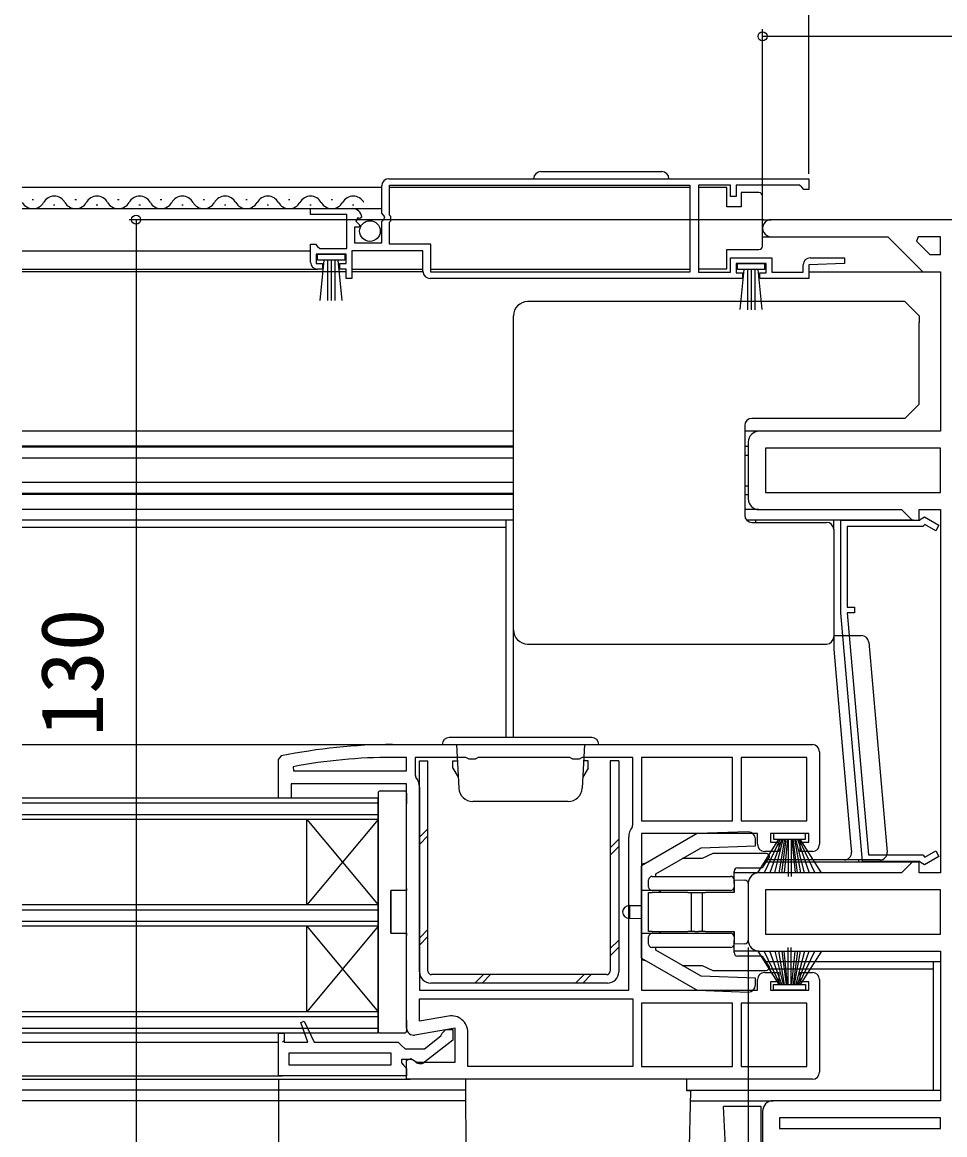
# Model space of a CAD drawing. Units: millimetres, scale not verified. Extents: x -525 to 525, y -783 to 779.
# Drawn here: x 117 to 246.6, y -582.2 to -426 of the extents above; entities that cross this region are included whole.
import ezdxf
from ezdxf.enums import TextEntityAlignment as Align

# ---------------------------------------------------------------- set-up
doc = ezdxf.new("R2010")
doc.units = ezdxf.units.MM
doc.header["$LTSCALE"] = 4
for name, color, linetype in [('0-2_YKK_11', 7, 'Continuous'), ('0-4_YKK_12', 2, 'Continuous'), ('0-5_YKK_13', 4, 'Continuous'), ('0-7_YKK_D', 6, 'Continuous')]:
    doc.layers.add(name, color=color, linetype=linetype)
doc.styles.add('ＭＳ ゴシック', font='')
doc.styles.get('ＭＳ ゴシック').set_extended_font_data('MS Gothic')

msp = doc.modelspace()

# ---------------------------------------------------------------- linework, layer by layer
at = {"layer": '0-2_YKK_11'}
for p, q in [((219, -484.9), (219, -492.9)), ((169, -527.4), (228, -527.4)), ((229, -528.4), (229, -541.4)), ((155.05, -530.505), (155.106, -531.1)), ((172.8, -533.4), (172.8, -561.9)), ((219, -546.9), (219, -554.9)), ((229, -560.4), (229, -573.4)), ((153.563, -569.2), (153.8, -568.963))]:
    msp.add_line(p, q, dxfattribs=at)
for points in [[(168.5, -447.95), (227.5, -447.95), (227.5, -449.45), (226.8, -449.45), (226.5, -449.15), (226.2, -448.85), (217.3, -448.85), (217.3, -450.45), (216.5, -450.45), (216.5, -448.85), (212, -448.85), (212, -461.05), (216.5, -461.05), (216.5, -459.05), (222.3, -459.05), (222.3, -461.05), (226.7, -461.05), (226.7, -460.05)], [(164.699, -453.332), (164.448, -453.543), (164.129, -453.458), (163.859, -453.926), (164.424, -454.491), (164.317, -454.75), (163.7, -454.75), (163.7, -456.95), (167.5, -456.95), (167.5, -453.95), (167.8, -453.65), (167.953, -453.321), (167.5, -452.781), (167.5, -448.95)], [(157.5, -459.65), (157.5, -457.15), (158.2, -457.15), (158.5, -457.45), (158.8, -457.75), (162.6, -457.75), (162.6, -452.95), (157.5, -452.95), (157.5, -452.15), (163.405, -452.15)], [(270, -531.2), (270, -453.7), (222.2, -453.7)], [(222.2, -456.1), (238.6, -456.1), (243.5, -461), (246, -461), (246, -483.4), (220.5, -483.4)], [(173.3, -460.95), (173.3, -458.05), (163.3, -458.05), (163.3, -461.95), (162.5, -461.95), (162.5, -460.65), (161.6, -460.65), (161.6, -459.85), (162.5, -459.85), (162.5, -458.55), (158.3, -458.55), (158.3, -459.85), (159.2, -459.85), (159.2, -460.65), (158.5, -460.65)], [(227.7, -459.05), (232.492, -459.05), (232.508, -459.833), (227.5, -460.05), (227.5, -461.95), (220.6, -461.95), (220.6, -461.15), (221.5, -461.15), (221.5, -459.85), (217.3, -459.85), (217.3, -461.15), (218.2, -461.15), (218.2, -461.95), (174.3, -461.95)], [(220.5, -494.4), (240.5, -494.4), (242, -495.9), (243, -495.9), (243, -494.4), (246, -494.4), (246, -545.4), (243, -545.4), (243, -543.9), (242, -543.9), (240.5, -545.4), (220.5, -545.4)], [(171, -567.2), (171, -532.9), (154.8, -532.9), (154.8, -534.9), (153, -534.9), (153, -529.487), (153.399, -528.997)], [(155.106, -531.1), (171, -531.1), (171, -529.2), (169, -529.2)], [(202.693, -538.977), (202.8, -538.668), (202.8, -529.2), (195.666, -529.2), (195.233, -529.45), (194.367, -529.45), (193.934, -529.2), (181.066, -529.2), (180.633, -529.45), (179.767, -529.45), (179.334, -529.2), (172.2, -529.2), (172.2, -531.668), (172.307, -531.977)], [(221, -578.9), (221, -583.7), (256, -583.7), (256, -598.7), (260, -598.7), (260, -596.2), (258.5, -596.2), (258.5, -583.7), (260, -583.7), (260, -533.7), (290, -533.7), (290, -531.2), (270, -531.2)], [(172.8, -561.9), (202.2, -561.9), (202.2, -540.4)], [(220.3, -541.4), (220.3, -539.9), (204, -539.9), (204, -561.9), (220.3, -561.9), (220.3, -560.4)], [(228, -542.4), (226.3, -542.4), (226.3, -541.1), (227.5, -541.1), (227.5, -539.9), (222.1, -539.9), (222.1, -541.1), (223.3, -541.1), (223.3, -542.4), (221.3, -542.4)], [(220.5, -556.4), (246, -556.4), (246, -577.4), (222.5, -577.4)], [(221.3, -559.4), (223.3, -559.4), (223.3, -560.7), (222.1, -560.7), (222.1, -561.9), (227.5, -561.9), (227.5, -560.7), (226.3, -560.7), (226.3, -559.4), (228, -559.4)], [(172.8, -563.1), (202.8, -563.1), (202.8, -572.6), (179.6, -572.6), (179.6, -567.789)], [(176.901, -565.524), (172.8, -566.247), (172.8, -563.1)], [(171, -573.9), (153, -573.9), (153, -567.9), (153.8, -567.9), (153.8, -569.2), (157.117, -569.2), (156.155, -566.42), (156.617, -566.233), (158, -569.2), (169.8, -569.2), (170.298, -569.65), (170.795, -570.1), (173.5, -570.1), (175.808, -568.297), (176, -567.901), (176.5, -567.4), (177.5, -567.4), (177.5, -568.878), (173.52, -571.988)], [(228, -574.4), (171, -574.4), (171, -571.777), (171.576, -571.458), (172.444, -572), (177.8, -572), (177.8, -567.193), (172.174, -568.185)], [(172.104, -571.8), (171.704, -571.6), (170.3, -571.6), (170.3, -572.106), (170.563, -572.404), (171, -572.9), (171, -573.9)]]:
    msp.add_lwpolyline(points, dxfattribs=at)
for points in [[(168.6, -448.85), (210.8, -448.85), (210.8, -461.05), (174.4, -461.05), (174.4, -457.15), (168.6, -457.15), (168.6, -454.05), (168.8, -453.85), (168.8, -453.25), (168.6, -453.05)], [(246, -456.1), (242.867, -456.1), (242.612, -456.717), (244.494, -458.6), (246, -458.6)], [(246, -485.8), (221.4, -485.8), (221.4, -492), (246, -492)], [(235.054, -543.8), (232, -508.9), (232, -495.9), (243.1, -495.9), (243.3, -495.7), (243.75, -495.44), (245.775, -496.609), (245.325, -497.389), (243.795, -496.505), (243.5, -496.8), (232.9, -496.8), (232.9, -508.1), (233.9, -508.1), (233.9, -508.9), (232.904, -508.9), (235.878, -542.9), (243.5, -542.9), (243.795, -543.195), (245.325, -542.311), (245.775, -543.091), (243.75, -544.26), (243.3, -544), (243.1, -543.8)], [(216.8, -529.2), (204, -529.2), (204, -538.1), (216.8, -538.1)], [(227.2, -529.2), (218, -529.2), (218, -538.1), (227.2, -538.1)], [(246, -547.8), (221.4, -547.8), (221.4, -554), (246, -554)], [(216.8, -563.7), (204, -563.7), (204, -572.6), (216.8, -572.6)], [(218, -572.6), (227.2, -572.6), (227.2, -563.7), (218, -563.7)], [(168.8, -572.4), (154.5, -572.4), (154.5, -570.7), (168.8, -570.7)], [(246, -579.8), (223.4, -579.8), (223.4, -581.3), (246, -581.3)]]:
    msp.add_lwpolyline(points, close=True, dxfattribs=at)
for centre, radius, start, end in [((168.5, -448.95), 1, 90.00001, 179.99999), ((163.405, -453.45), 1.3, 5.2159, 90.00002), ((222.2, -454.9), 1.2, 89.99999, 270.00001), ((227.7, -460.05), 1, 90.00001, 179.99999), ((158.5, -459.65), 1, 180.00001, 269.99999), ((174.3, -460.95), 1, 180.00001, 269.99999), ((220.5, -484.9), 1.5, 90.00001, 179.99999), ((220.5, -492.9), 1.5, 180.00001, 269.99999), ((169, -604.4), 77, 90, 101.68989), ((228, -528.4), 1, 0.00001, 89.99999), ((169, -604.4), 75.2, 89.99999, 100.69052), ((170.5, -533.4), 2.3, 0, 38.2132), ((204.5, -540.4), 2.3, 141.7868, 180), ((221.3, -541.4), 1, 180.00001, 269.99999), ((228, -541.4), 1, 270.00001, 359.99999), ((220.5, -546.9), 1.5, 90.00001, 179.99999), ((220.5, -554.9), 1.5, 180.00001, 269.99999), ((221.3, -560.4), 1, 90.00001, 179.99999), ((228, -560.4), 1, 0.00001, 89.99999), ((177.3, -567.789), 2.3, 0.00001, 99.99999), ((172, -567.2), 1, 180, 279.99998), ((172.904, -571.2), 1, 216.86989, 307.99998), ((228, -573.4), 1, 270.00001, 359.99999), ((222.5, -578.9), 1.5, 90.00001, 179.99999)]:
    msp.add_arc(centre, radius, start, end, dxfattribs=at)
at = {"layer": '0-4_YKK_12'}
for p, q in [((117, -449.15), (167.5, -449.15)), ((168.6, -449.15), (210.8, -449.15)), ((118.6, -450.89), (118.4, -450.89)), ((124.6, -450.89), (124.4, -450.89)), ((130.6, -450.89), (130.4, -450.89)), ((136.6, -450.89), (136.4, -450.89)), ((142.6, -450.89), (142.4, -450.89)), ((148.6, -450.89), (148.4, -450.89)), ((154.6, -450.89), (154.4, -450.89)), ((160.6, -450.89), (160.4, -450.89)), ((117, -452.15), (167.5, -452.15)), ((121.6, -451.65), (121.4, -451.65)), ((127.6, -451.65), (127.4, -451.65)), ((133.6, -451.65), (133.4, -451.65)), ((139.6, -451.65), (139.4, -451.65)), ((145.6, -451.65), (145.4, -451.65)), ((151.6, -451.65), (151.4, -451.65)), ((157.6, -451.65), (157.4, -451.65)), ((163.6, -451.65), (163.4, -451.65)), ((221.003, -453.7), (222.203, -453.7)), ((221.003, -456.1), (222.203, -456.1)), ((117, -458.05), (157.5, -458.05)), ((117, -460.65), (158.5, -460.65)), ((163.3, -460.65), (173.3, -460.65)), ((174.4, -460.65), (210.8, -460.65)), ((162.5, -461), (117, -461)), ((173.301, -461), (163.3, -461)), ((227.5, -461), (243.707, -461)), ((186, -483.4), (117, -483.4)), ((220.5, -483.4), (218.5, -483.4)), ((186, -485.5), (117, -485.5)), ((186, -485.65), (117, -485.65)), ((218.5, -485.5), (219, -485.5)), ((186, -487.2), (117, -487.2)), ((218.5, -486.75), (219, -486.75)), ((186, -490.6), (117, -490.6)), ((218.5, -491.05), (219, -491.05)), ((186, -492.15), (117, -492.15)), ((186, -492.3), (117, -492.3)), ((218.5, -492.3), (219, -492.3)), ((186, -494.4), (117, -494.4)), ((220.5, -494.4), (218.5, -494.4)), ((186, -495.9), (117, -495.9)), ((185, -526.4), (185, -495.9)), ((242.207, -495.9), (218.786, -495.9)), ((185, -496.9), (117, -496.9)), ((117, -527.4), (183, -527.4)), ((117, -535.6), (167, -535.6)), ((117, -537.2), (167, -537.2)), ((167, -537.9), (117, -537.9)), ((167, -537.9), (157, -549.9)), ((242.207, -543.9), (221.533, -543.9)), ((220.5, -545.4), (217, -545.4)), ((167, -549.9), (117, -549.9)), ((117, -550.6), (167, -550.6)), ((117, -552.2), (167, -552.2)), ((167, -552.9), (117, -552.9)), ((157, -564.9), (157, -552.9)), ((157, -552.9), (167, -564.9)), ((167, -552.9), (157, -564.9)), ((220.5, -556.4), (217, -556.4)), ((246, -557.9), (221.532, -557.9)), ((221.9, -558.9), (245, -558.9)), ((245, -575.9), (245, -557.9)), ((167, -564.9), (117, -564.9)), ((117, -565.6), (167, -565.6)), ((117, -567.2), (167, -567.2)), ((167, -567.9), (117, -567.9)), ((117, -569.2), (153, -569.2)), ((117, -573.9), (153.5, -573.9)), ((117, -574.4), (171.5, -574.4)), ((179.292, -575.9), (117, -575.9)), ((210.345, -575.9), (246, -575.9)), ((179.299, -577.4), (117, -577.4)), ((210.84, -577.4), (222.5, -577.4))]:
    msp.add_line(p, q, dxfattribs=at)
for points in [[(167, -567.9), (167, -534.9), (117, -534.9)], [(157, -549.9), (157, -537.9), (167, -549.9)]]:
    msp.add_lwpolyline(points, dxfattribs=at)
for centre, start, end in [((118.5, -450.432), 209.20254, 330.79746), ((121.5, -452.108), 29.20254, 150.79746), ((124.5, -450.432), 209.20254, 330.79746), ((127.5, -452.108), 29.20254, 150.79746), ((130.5, -450.432), 209.20254, 330.79746), ((133.5, -452.108), 29.20254, 150.79746), ((136.5, -450.432), 209.20254, 330.79746), ((139.5, -452.108), 29.20254, 150.79746), ((142.5, -450.432), 209.20254, 330.79746), ((145.5, -452.108), 29.20254, 150.79746), ((148.5, -450.432), 209.20254, 330.79746), ((151.5, -452.108), 29.20254, 150.79746), ((154.5, -450.432), 209.20254, 330.79746), ((157.5, -452.108), 29.20254, 150.79746), ((160.5, -450.432), 209.20254, 330.79746), ((163.5, -452.108), 29.20254, 150.79746)]:
    msp.add_arc(centre, 1.718, start, end, dxfattribs=at)
at = {"layer": '0-5_YKK_13'}
for p, q in [((189.847, -446.95), (206.847, -446.95)), ((218, -449.9), (218, -451.9)), ((220.5, -449.9), (218, -449.9)), ((221, -450.9), (221, -450.4)), ((221, -456.9), (221, -450.9)), ((218, -451.9), (216, -451.9)), ((221, -457.4), (221, -456.9)), ((216, -457.9), (220.5, -457.9)), ((158.864, -465.027), (159.4, -459.4)), ((159.9, -459.4), (159.9, -465.05)), ((160.4, -459.4), (160.4, -465.05)), ((160.9, -459.4), (160.9, -465.05)), ((161.936, -465.027), (161.4, -459.4)), ((217.861, -466.327), (218.397, -460.7)), ((218.897, -460.7), (218.897, -466.35)), ((219.397, -460.7), (219.397, -466.35)), ((219.897, -460.7), (219.897, -466.35)), ((220.933, -466.327), (220.397, -460.7)), ((186, -468.053), (186, -467.2)), ((186, -510.751), (186, -468.053)), ((243, -479.6), (243, -468.126)), ((241.553, -481.047), (243, -479.6)), ((218.5, -482.6), (218.5, -495.2)), ((219.5, -496.2), (230, -496.2)), ((220, -495.9), (220, -496.2)), ((231, -497.2), (231, -495.9)), ((231, -497.2), (231, -511.028)), ((186, -511.278), (186, -510.751)), ((186, -516.752), (186, -511.278)), ((231, -511.028), (231, -511.751)), ((231, -511.751), (231, -512.278)), ((231, -512.1), (234.919, -512.1)), ((188, -513.277), (230, -513.277)), ((235.915, -513.013), (238.496, -542.513)), ((186, -526.4), (186, -516.752)), ((197, -526.4), (177, -526.4)), ((176, -527.4), (198, -527.4)), ((178, -527.4), (178.32, -533.505)), ((196, -527.4), (195.68, -533.505)), ((172.8, -559.3), (172.8, -529.7)), ((172.8, -529.7), (174, -529.7)), ((174, -559.2), (174, -529.7)), ((177.5, -530.7), (177.5, -529.7)), ((177.5, -529.7), (178.121, -529.7)), ((177.5, -530.7), (178.24, -531.982)), ((196.5, -530.7), (195.76, -531.982)), ((196.5, -529.7), (195.88, -529.7)), ((196.5, -530.6), (196.5, -529.7)), ((196.5, -530.7), (196.5, -529.7)), ((200.8, -529.7), (200.8, -559.3)), ((167, -534.2), (167, -534.231)), ((167.3, -533.9), (167.327, -533.9)), ((167.327, -533.9), (167.409, -533.9)), ((167.409, -533.9), (170.7, -533.9)), ((171, -534.2), (171, -535.7)), ((167, -534.231), (167, -567.569)), ((171, -547.6), (171, -535.7)), ((193.683, -535.4), (180.317, -535.4)), ((172.8, -540.417), (174, -539.217)), ((172.8, -541.417), (174, -540.217)), ((211.794, -539.9), (204, -544.4)), ((219, -539.648), (211.794, -539.9)), ((227.05, -539.9), (222.55, -539.9)), ((199.6, -541.902), (200.8, -540.702)), ((199.6, -542.902), (200.8, -541.702)), ((206, -545.555), (212.363, -541.881)), ((212.363, -541.881), (220, -541.615)), ((220, -541.615), (220, -540.648)), ((220.329, -545.4), (223.3, -540.7)), ((223.5, -540.7), (221.242, -545.4)), ((223.7, -540.7), (222.036, -545.4)), ((222.712, -545.4), (223.9, -540.7)), ((224.1, -540.7), (223.268, -545.4)), ((223.706, -545.4), (224.3, -540.7)), ((224.5, -540.7), (224.025, -545.4)), ((224.6, -540.7), (224.6, -545.9)), ((225, -540.7), (225, -545.9)), ((225.1, -540.7), (225.576, -545.4)), ((225.895, -545.4), (225.3, -540.7)), ((225.5, -540.7), (226.332, -545.4)), ((226.889, -545.4), (225.7, -540.7)), ((225.9, -540.7), (227.564, -545.4)), ((226.1, -540.7), (228.359, -545.4)), ((229.272, -545.4), (226.3, -540.7)), ((233.417, -541.6), (233.496, -542.513)), ((212.5, -543.4), (209.732, -543.4)), ((214, -542.7), (212.5, -543.4)), ((221.5, -542.7), (214, -542.7)), ((221.149, -544.477), (222, -543.2)), ((204.634, -544.034), (204, -544.204)), ((204, -544.204), (204, -544.4)), ((204, -547.9), (204, -544.4)), ((217.5, -544.7), (220.733, -544.7)), ((232.5, -543.6), (221.734, -543.6)), ((237.5, -543.6), (232.5, -543.6)), ((234.5, -543.6), (234.5, -543.9)), ((205, -547.4), (205, -546.4)), ((205.5, -545.9), (212.857, -545.9)), ((206, -545.9), (206, -545.555)), ((212.857, -545.9), (216.5, -545.9)), ((217, -546.4), (217, -545.2)), ((217, -546.4), (218.509, -546.426)), ((217, -546.9), (217, -546.4)), ((217, -546.4), (217, -547.4)), ((168.8, -547.9), (168.8, -553.9)), ((171, -547.9), (168.8, -547.9)), ((168.8, -553.9), (168.8, -547.9)), ((171, -547.6), (171, -547.9)), ((205.5, -547.9), (204, -547.9)), ((204, -548.2), (204, -547.9)), ((204, -553.6), (204, -548.2)), ((212.857, -547.9), (205.5, -547.9)), ((210.5, -548.15), (205.5, -548.15)), ((210.5, -548.15), (211, -548.15)), ((211.5, -548.15), (212, -548.15)), ((212, -548.15), (212.5, -548.15)), ((212.5, -548.15), (212.5, -553.65)), ((212.5, -548.15), (213, -548.15)), ((216.5, -547.9), (212.857, -547.9)), ((217, -548.15), (213, -548.15)), ((217, -546.9), (217, -548.15)), ((217, -548.15), (217, -547.4)), ((219, -546.926), (219, -554.874)), ((202.291, -550.011), (202.3, -550.011)), ((202.3, -550.011), (204, -549.996)), ((202.3, -550.011), (202.3, -551.789)), ((202.3, -551.789), (202.291, -551.789)), ((202.3, -551.789), (204, -551.804)), ((171, -566.1), (171, -554.2)), ((172.8, -554.559), (174, -553.359)), ((172.8, -555.559), (174, -554.359)), ((204, -553.9), (204, -553.6)), ((204, -557.4), (204, -553.9)), ((204, -553.9), (205.5, -553.9)), ((205.5, -553.65), (205, -553.65)), ((205, -555.4), (205, -554.4)), ((205.5, -553.65), (210.5, -553.65)), ((205.5, -553.9), (212.857, -553.9)), ((211, -553.65), (210.5, -553.65)), ((211.5, -553.65), (211, -553.65)), ((211.5, -553.65), (212, -553.65)), ((212.5, -553.65), (212, -553.65)), ((213, -553.65), (212.5, -553.65)), ((212.857, -553.9), (216.5, -553.9)), ((213, -553.65), (217, -553.65)), ((217, -553.65), (217, -554.9)), ((217, -554.4), (217, -553.65)), ((217, -554.4), (217, -555.4)), ((199.6, -556.044), (200.8, -554.844)), ((199.6, -557.044), (200.8, -555.844)), ((212.857, -555.9), (205.5, -555.9)), ((206, -556.245), (206, -555.9)), ((216.5, -555.9), (212.857, -555.9)), ((217, -556.6), (217, -555.4)), ((224.6, -561.1), (224.6, -555.9)), ((225, -561.1), (225, -555.9)), ((204, -557.4), (211.794, -561.9)), ((204, -557.4), (204, -557.596)), ((204, -557.596), (204.634, -557.766)), ((212.363, -559.919), (206, -556.245)), ((220.733, -557.1), (217.5, -557.1)), ((220.329, -556.4), (223.3, -561.1)), ((222, -558.6), (221.149, -557.323)), ((223.5, -561.1), (221.242, -556.4)), ((223.7, -561.1), (222.036, -556.4)), ((222.712, -556.4), (223.9, -561.1)), ((224.1, -561.1), (223.268, -556.4)), ((223.706, -556.4), (224.3, -561.1)), ((224.5, -561.1), (224.025, -556.4)), ((225.1, -561.1), (225.576, -556.4)), ((225.895, -556.4), (225.3, -561.1)), ((225.5, -561.1), (226.332, -556.4)), ((226.889, -556.4), (225.7, -561.1)), ((225.9, -561.1), (227.564, -556.4)), ((226.1, -561.1), (228.359, -556.4)), ((229.272, -556.4), (226.3, -561.1)), ((209.732, -558.4), (212.5, -558.4)), ((212.5, -558.4), (214, -559.1)), ((214, -559.1), (221.5, -559.1)), ((199.1, -559.7), (174.5, -559.7)), ((180.602, -560.9), (181.802, -559.7)), ((181.602, -560.9), (182.802, -559.7)), ((194.744, -560.9), (195.944, -559.7)), ((195.744, -560.9), (196.944, -559.7)), ((220, -560.185), (212.363, -559.919)), ((220, -561.152), (220, -560.185)), ((199.2, -560.9), (174.4, -560.9)), ((211.794, -561.9), (219, -562.152)), ((227.05, -561.9), (222.55, -561.9)), ((171, -566.1), (171, -567.6)), ((167, -567.569), (167, -567.6)), ((170.7, -567.9), (167.409, -567.9)), ((210.345, -574.4), (179.285, -574.4)), ((179.285, -574.4), (179.5, -619.438)), ((210.345, -576), (210.345, -574.4)), ((210.871, -576.075), (210.345, -576)), ((210.871, -576.075), (210.5, -591.585)), ((216.141, -590.252), (215.51, -578.2))]:
    msp.add_line(p, q, dxfattribs=at)
for points in [[(216, -451.9), (216, -449.2), (212, -449.2), (212, -460.6)], [(212, -460.6), (216, -460.6), (216, -457.9)], [(241, -465.2), (234.5, -465.2), (188, -465.2)], [(241, -465.2), (243, -467.201), (243, -468.126)], [(241.553, -481.047), (241, -481.6), (219.5, -481.6)], [(231, -512.278), (231, -513.981), (231.243, -516.752), (233.417, -541.6)], [(200.8, -529.7), (199.6, -529.7), (199.6, -559.2)], [(222.55, -539.9), (222.55, -540.7), (227.05, -540.7), (227.05, -539.9)], [(205, -553.65), (205, -548.15), (205.5, -548.15)], [(211, -553.65), (211, -548.15), (211.5, -548.15)], [(168.8, -553.9), (171, -553.9), (171, -554.2)], [(218.509, -555.374), (217, -555.4), (217, -554.9)], [(222.55, -561.9), (222.55, -561.1), (227.05, -561.1), (227.05, -561.9)], [(167.409, -567.9), (167.327, -567.9), (167.3, -567.9)], [(220.8, -583.7), (220.8, -578.2), (215.51, -578.2)]]:
    msp.add_lwpolyline(points, dxfattribs=at)
for points in [[(162.3, -459.4), (158.5, -459.4), (158.5, -458.55), (162.3, -458.55)], [(221.297, -460.7), (217.497, -460.7), (217.497, -459.85), (221.297, -459.85)]]:
    msp.add_lwpolyline(points, close=True, dxfattribs=at)
msp.add_circle((165.852, -455.3), 1.45, dxfattribs=at)
for centre, radius, start, end in [((189.847, -447.95), 1, 90, 180), ((206.847, -447.95), 1, 0, 90), ((220.5, -450.4), 0.5, 0.00001, 90), ((220.5, -457.4), 0.5, 270, 359.99995), ((188, -467.2), 2, 90, 180), ((219.5, -482.6), 1, 90, 180), ((219.5, -495.2), 1, 180, 270), ((230, -497.2), 1, 360, 90), ((188, -511.278), 1.999, 180.01746, 270.01745), ((230, -512.277), 1, 269.98255, 359.98254), ((234.919, -513.1), 1, 5, 90), ((177, -527.4), 1, 90, 180), ((197, -527.4), 1, 0, 90), ((167.3, -534.2), 0.3, 90, 180), ((170.7, -534.2), 0.3, 0, 90), ((180.317, -533.4), 2, 183, 270), ((193.683, -533.4), 2, 270, 357), ((219, -540.648), 1, 0, 90), ((221.5, -543.2), 0.5, 0, 90), ((232.5, -542.6), 1, 270, 5), ((237.5, -542.6), 1, 270, 5), ((217.5, -545.2), 0.5, 90, 180), ((220.733, -544.2), 0.5, 270, 326.30993), ((205.5, -546.4), 0.5, 90, 180), ((216.5, -546.4), 0.5, 0, 90), ((218.5, -546.926), 0.5, 0, 89), ((205.5, -547.4), 0.5, 180, 270), ((206.3, -548.4), 0.5, 30, 90), ((216.5, -547.4), 0.5, 270, 360), ((202.3, -551.011), 1, 90.5, 173.63457), ((202.3, -550.789), 1, 186.36543, 269.5), ((205.5, -554.4), 0.5, 90, 180), ((206.3, -553.4), 0.5, 270, 330), ((216.5, -554.4), 0.5, 0, 90), ((205.5, -555.4), 0.5, 180, 270), ((216.5, -555.4), 0.5, 270, 0), ((218.5, -554.874), 0.5, 271, 0), ((217.5, -556.6), 0.5, 180, 270), ((220.733, -557.6), 0.5, 33.69007, 90), ((174.5, -559.2), 0.5, 180, 270), ((199.1, -559.2), 0.5, 270, 0), ((221.5, -558.6), 0.5, 270, 360), ((174.4, -559.3), 1.6, 180, 270), ((199.2, -559.3), 1.6, 270, 0), ((219, -561.152), 1, 270, 0), ((167.3, -567.6), 0.3, 180, 270), ((170.7, -567.6), 0.3, 270, 0)]:
    msp.add_arc(centre, radius, start, end, dxfattribs=at)
at = {"layer": '0-7_YKK_D'}
for p, q in [((227.5, -447.25), (227.5, -406.95)), ((227.5, -447.25), (227.5, -406.95)), ((221, -453.9), (221, -426.95)), ((221, -427.95), (270, -427.95)), ((221.203, -453.7), (132, -453.7)), ((133, -453.7), (133, -583.7)), ((219, -555.874), (219, -691.7)), ((153, -574.4), (153, -711.7))]:
    msp.add_line(p, q, dxfattribs=at)
for centre in [(221, -427.95), (133, -453.7)]:
    msp.add_circle(centre, 0.637, dxfattribs=at)

# ---------------------------------------------------------------- texts
at = {"layer": '0-7_YKK_D', "style": 'ＭＳ ゴシック'}
msp.add_text('130', height=8.798, rotation=90, dxfattribs=at).set_placement((131, -526.249), align=Align.BOTTOM_LEFT)

doc.saveas('drawing.dxf')
